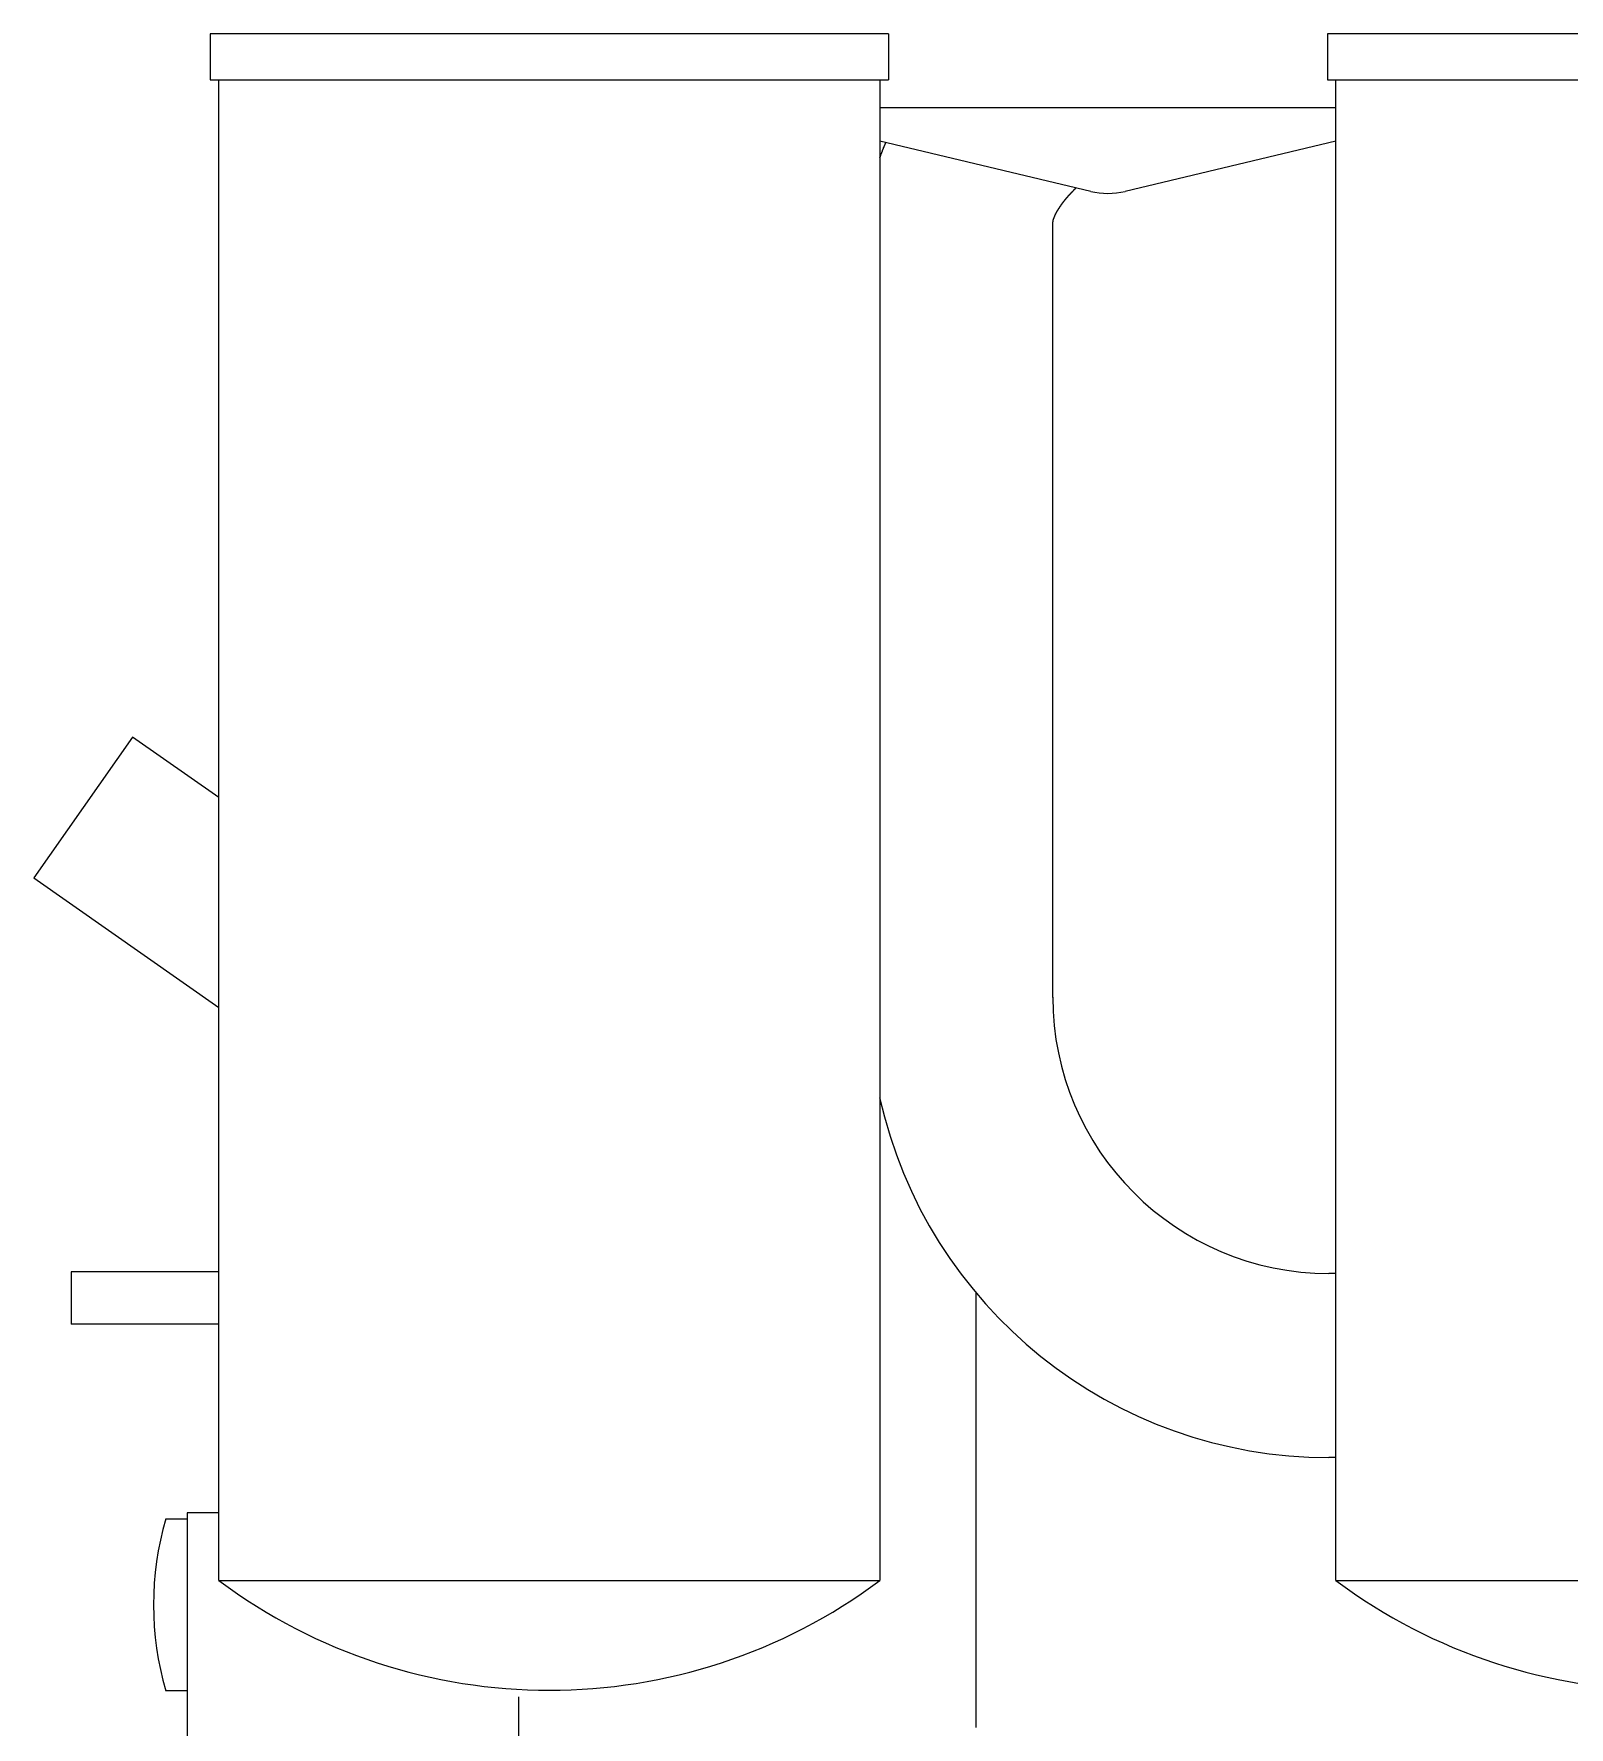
# Model space of a CAD drawing. Header units: millimetres. Extents: x 5194 to 16594, y 329 to 7592.
# Drawn here: x 10083.4 to 10333.5, y 3679.2 to 3955.2 of the extents above; entities that cross this region are included whole.
import ezdxf

# ---------------------------------------------------------------- set-up
doc = ezdxf.new("R2010")
doc.units = ezdxf.units.MM
doc.header["$MEASUREMENT"] = 0
doc.layers.add('PDF_Geometry', color=7, linetype='Continuous', true_color=0x231f20)

msp = doc.modelspace()

# ---------------------------------------------------------------- linework, layer by layer
at = {"layer": 'PDF_Geometry', "color": 0, "lineweight": 9}
for p, q in [((10222.64, 3955.18), (10112.13, 3955.18)), ((10112.13, 3955.18), (10112.13, 3947.67)), ((10222.64, 3955.18), (10222.64, 3947.67)), ((10404.64, 3955.18), (10294.15, 3955.18)), ((10294.15, 3955.18), (10294.15, 3947.67)), ((10112.13, 3947.67), (10222.64, 3947.67)), ((10113.53, 3703.14), (10113.53, 3947.67)), ((10221.23, 3947.67), (10221.23, 3703.14)), ((10294.15, 3947.67), (10404.64, 3947.67)), ((10295.53, 3703.14), (10295.53, 3947.67)), ((10221.23, 3943.18), (10295.54, 3943.18)), ((10255.58, 3929.51), (10221.24, 3937.69)), ((10295.53, 3937.69), (10261.18, 3929.51)), ((10221.23, 3935.01), (10221.23, 3935.03)), ((10221.23, 3935.03), (10221.26, 3935.03)), ((10221.23, 3934.99), (10221.23, 3935.01)), ((10221.23, 3934.96), (10221.23, 3934.99)), ((10221.26, 3935.03), (10221.26, 3935.05)), ((10221.26, 3935.05), (10221.28, 3935.05)), ((10221.28, 3935.14), (10221.32, 3935.17)), ((10221.28, 3935.12), (10221.28, 3935.14)), ((10221.28, 3935.1), (10221.28, 3935.12)), ((10221.28, 3935.08), (10221.28, 3935.1)), ((10221.28, 3935.05), (10221.28, 3935.08)), ((10221.32, 3935.28), (10221.37, 3935.3)), ((10221.32, 3935.26), (10221.32, 3935.28)), ((10221.32, 3935.23), (10221.32, 3935.26)), ((10221.32, 3935.21), (10221.32, 3935.23)), ((10221.32, 3935.19), (10221.32, 3935.21)), ((10221.32, 3935.17), (10221.32, 3935.19)), ((10221.37, 3935.37), (10221.37, 3935.39)), ((10221.37, 3935.39), (10221.39, 3935.39)), ((10221.37, 3935.35), (10221.37, 3935.37)), ((10221.37, 3935.32), (10221.37, 3935.35)), ((10221.37, 3935.3), (10221.37, 3935.32)), ((10221.39, 3935.39), (10221.41, 3935.44)), ((10221.41, 3935.5), (10221.44, 3935.53)), ((10221.41, 3935.48), (10221.41, 3935.5)), ((10221.41, 3935.46), (10221.41, 3935.48)), ((10221.41, 3935.44), (10221.41, 3935.46)), ((10221.44, 3935.55), (10221.46, 3935.57)), ((10221.44, 3935.53), (10221.44, 3935.55)), ((10221.46, 3935.62), (10221.46, 3935.64)), ((10221.46, 3935.64), (10221.5, 3935.64)), ((10221.46, 3935.57), (10221.46, 3935.62)), ((10221.5, 3935.75), (10221.55, 3935.77)), ((10221.5, 3935.71), (10221.5, 3935.75)), ((10221.5, 3935.68), (10221.5, 3935.71)), ((10221.5, 3935.64), (10221.5, 3935.68)), ((10221.55, 3935.84), (10221.57, 3935.89)), ((10221.55, 3935.82), (10221.55, 3935.84)), ((10221.55, 3935.77), (10221.55, 3935.82)), ((10221.57, 3935.89), (10221.59, 3935.91)), ((10221.59, 3935.95), (10221.62, 3935.98)), ((10221.59, 3935.91), (10221.59, 3935.95)), ((10221.62, 3936), (10221.64, 3936.02)), ((10221.62, 3935.98), (10221.62, 3936)), ((10221.64, 3936.07), (10221.66, 3936.09)), ((10221.64, 3936.04), (10221.64, 3936.07)), ((10221.64, 3936.02), (10221.64, 3936.04)), ((10221.66, 3936.13), (10221.68, 3936.15)), ((10221.66, 3936.09), (10221.66, 3936.13)), ((10221.68, 3936.2), (10221.71, 3936.24)), ((10221.68, 3936.18), (10221.68, 3936.2)), ((10221.68, 3936.15), (10221.68, 3936.18)), ((10221.71, 3936.29), (10221.73, 3936.31)), ((10221.71, 3936.27), (10221.71, 3936.29)), ((10221.71, 3936.24), (10221.71, 3936.27)), ((10221.73, 3936.33), (10221.75, 3936.36)), ((10221.73, 3936.31), (10221.73, 3936.33)), ((10221.75, 3936.38), (10221.77, 3936.42)), ((10221.75, 3936.36), (10221.75, 3936.38)), ((10221.77, 3936.45), (10221.8, 3936.47)), ((10221.77, 3936.42), (10221.77, 3936.45)), ((10221.8, 3936.54), (10221.82, 3936.56)), ((10221.8, 3936.51), (10221.8, 3936.54)), ((10221.8, 3936.49), (10221.8, 3936.51)), ((10221.8, 3936.47), (10221.8, 3936.49)), ((10221.82, 3936.56), (10221.84, 3936.6)), ((10221.84, 3936.65), (10221.89, 3936.67)), ((10221.84, 3936.63), (10221.84, 3936.65)), ((10221.84, 3936.6), (10221.84, 3936.63)), ((10221.89, 3936.72), (10221.89, 3936.74)), ((10221.89, 3936.74), (10221.91, 3936.74)), ((10221.89, 3936.69), (10221.89, 3936.72)), ((10221.89, 3936.67), (10221.89, 3936.69)), ((10221.91, 3936.76), (10221.93, 3936.81)), ((10221.91, 3936.74), (10221.91, 3936.76)), ((10221.93, 3936.83), (10221.95, 3936.87)), ((10221.93, 3936.81), (10221.93, 3936.83)), ((10221.95, 3936.87), (10221.98, 3936.9)), ((10221.98, 3936.96), (10222, 3936.99)), ((10221.98, 3936.94), (10221.98, 3936.96)), ((10221.98, 3936.92), (10221.98, 3936.94)), ((10221.98, 3936.9), (10221.98, 3936.92)), ((10222, 3936.99), (10222.02, 3937.01)), ((10222.02, 3937.08), (10222.07, 3937.1)), ((10222.02, 3937.05), (10222.02, 3937.08)), ((10222.02, 3937.01), (10222.02, 3937.05)), ((10222.07, 3937.14), (10222.09, 3937.17)), ((10222.07, 3937.12), (10222.07, 3937.14)), ((10222.07, 3937.1), (10222.07, 3937.12)), ((10222.09, 3937.17), (10222.11, 3937.19)), ((10222.11, 3937.26), (10222.13, 3937.28)), ((10222.11, 3937.23), (10222.11, 3937.26)), ((10222.11, 3937.19), (10222.11, 3937.23)), ((10222.13, 3937.28), (10222.13, 3937.3)), ((10222.13, 3937.3), (10222.16, 3937.3)), ((10222.16, 3937.35), (10222.16, 3937.37)), ((10222.16, 3937.37), (10222.18, 3937.37)), ((10222.16, 3937.32), (10222.16, 3937.35)), ((10222.16, 3937.3), (10222.16, 3937.32)), ((10222.18, 3937.41), (10222.2, 3937.44)), ((10222.18, 3937.37), (10222.18, 3937.41)), ((10222.2, 3937.46), (10222.2, 3937.48)), ((10222.2, 3937.44), (10222.2, 3937.46)), ((10252.43, 3929.28), (10252.43, 3929.3)), ((10252.43, 3929.3), (10252.45, 3929.3)), ((10252.45, 3929.3), (10252.45, 3929.33)), ((10252.45, 3929.33), (10252.47, 3929.33)), ((10252.47, 3929.35), (10252.47, 3929.37)), ((10252.47, 3929.37), (10252.49, 3929.37)), ((10252.47, 3929.33), (10252.47, 3929.35)), ((10252.49, 3929.37), (10252.52, 3929.37)), ((10252.52, 3929.39), (10252.52, 3929.42)), ((10252.52, 3929.42), (10252.56, 3929.42)), ((10252.52, 3929.37), (10252.52, 3929.39)), ((10252.56, 3929.42), (10252.56, 3929.44)), ((10252.56, 3929.44), (10252.58, 3929.44)), ((10252.58, 3929.44), (10252.58, 3929.46)), ((10252.58, 3929.46), (10252.61, 3929.46)), ((10252.61, 3929.48), (10252.61, 3929.51)), ((10252.61, 3929.51), (10252.63, 3929.51)), ((10252.61, 3929.46), (10252.61, 3929.48)), ((10252.63, 3929.51), (10252.65, 3929.51)), ((10252.65, 3929.53), (10252.67, 3929.55)), ((10252.65, 3929.51), (10252.65, 3929.53)), ((10252.67, 3929.57), (10252.72, 3929.59)), ((10252.67, 3929.55), (10252.67, 3929.57)), ((10252.72, 3929.59), (10252.72, 3929.62)), ((10252.72, 3929.62), (10252.74, 3929.62)), ((10252.74, 3929.62), (10252.76, 3929.64)), ((10252.76, 3929.66), (10252.79, 3929.68)), ((10252.76, 3929.64), (10252.76, 3929.66)), ((10252.79, 3929.68), (10252.81, 3929.68)), ((10252.81, 3929.71), (10252.81, 3929.73)), ((10252.81, 3929.73), (10252.83, 3929.73)), ((10252.81, 3929.68), (10252.81, 3929.71)), ((10252.83, 3929.73), (10252.85, 3929.73)), ((10252.85, 3929.75), (10252.85, 3929.77)), ((10252.85, 3929.77), (10252.9, 3929.77)), ((10252.85, 3929.73), (10252.85, 3929.75)), ((10252.9, 3929.77), (10252.9, 3929.8)), ((10252.9, 3929.8), (10252.92, 3929.8)), ((10252.92, 3929.8), (10252.92, 3929.82)), ((10252.92, 3929.82), (10252.94, 3929.82)), ((10252.94, 3929.84), (10252.94, 3929.86)), ((10252.94, 3929.86), (10252.97, 3929.86)), ((10252.94, 3929.82), (10252.94, 3929.84)), ((10252.97, 3929.86), (10252.99, 3929.86)), ((10252.99, 3929.89), (10252.99, 3929.91)), ((10252.99, 3929.91), (10253.01, 3929.91)), ((10252.99, 3929.86), (10252.99, 3929.89)), ((10253.01, 3929.91), (10253.03, 3929.91)), ((10253.03, 3929.93), (10253.03, 3929.95)), ((10253.03, 3929.95), (10253.08, 3929.95)), ((10253.03, 3929.91), (10253.03, 3929.93)), ((10253.08, 3929.98), (10253.08, 3930)), ((10253.08, 3930), (10253.12, 3930)), ((10253.08, 3929.95), (10253.08, 3929.98)), ((10253.12, 3930), (10253.12, 3930.02)), ((10253.12, 3930.02), (10253.15, 3930.02)), ((10253.15, 3930.02), (10253.15, 3930.04)), ((10253.15, 3930.04), (10253.17, 3930.04)), ((10253.17, 3930.04), (10253.17, 3930.07)), ((10253.17, 3930.07), (10253.19, 3930.07)), ((10253.19, 3930.07), (10253.19, 3930.09)), ((10250.27, 3926.54), (10250.27, 3926.56)), ((10250.27, 3926.56), (10250.29, 3926.56)), ((10250.27, 3926.51), (10250.27, 3926.54)), ((10250.29, 3926.56), (10250.29, 3926.58)), ((10250.29, 3926.58), (10250.31, 3926.58)), ((10250.31, 3926.63), (10250.31, 3926.65)), ((10250.31, 3926.65), (10250.36, 3926.65)), ((10250.31, 3926.6), (10250.31, 3926.63)), ((10250.31, 3926.58), (10250.31, 3926.6)), ((10250.36, 3926.67), (10250.38, 3926.69)), ((10250.36, 3926.65), (10250.36, 3926.67)), ((10250.38, 3926.69), (10250.4, 3926.72)), ((10250.4, 3926.74), (10250.4, 3926.76)), ((10250.4, 3926.76), (10250.43, 3926.76)), ((10250.4, 3926.72), (10250.4, 3926.74)), ((10250.43, 3926.76), (10250.43, 3926.78)), ((10250.43, 3926.78), (10250.45, 3926.78)), ((10250.45, 3926.81), (10250.45, 3926.83)), ((10250.45, 3926.83), (10250.47, 3926.83)), ((10250.45, 3926.78), (10250.45, 3926.81)), ((10250.47, 3926.83), (10250.47, 3926.85)), ((10250.47, 3926.85), (10250.49, 3926.85)), ((10250.49, 3926.87), (10250.49, 3926.9)), ((10250.49, 3926.9), (10250.54, 3926.9)), ((10250.49, 3926.85), (10250.49, 3926.87)), ((10250.54, 3926.94), (10250.54, 3926.96)), ((10250.54, 3926.96), (10250.56, 3926.96)), ((10250.54, 3926.92), (10250.54, 3926.94)), ((10250.54, 3926.9), (10250.54, 3926.92)), ((10250.56, 3926.96), (10250.56, 3926.99)), ((10250.56, 3926.99), (10250.58, 3926.99)), ((10250.58, 3927.01), (10250.58, 3927.03)), ((10250.58, 3927.03), (10250.61, 3927.03)), ((10250.58, 3926.99), (10250.58, 3927.01)), ((10250.61, 3927.03), (10250.61, 3927.05)), ((10250.61, 3927.05), (10250.63, 3927.05)), ((10250.63, 3927.08), (10250.63, 3927.1)), ((10250.63, 3927.1), (10250.65, 3927.1)), ((10250.63, 3927.05), (10250.63, 3927.08)), ((10250.65, 3927.12), (10250.67, 3927.14)), ((10250.65, 3927.1), (10250.65, 3927.12)), ((10250.67, 3927.14), (10250.67, 3927.17)), ((10250.67, 3927.17), (10250.72, 3927.17)), ((10250.72, 3927.21), (10250.72, 3927.23)), ((10250.72, 3927.23), (10250.76, 3927.23)), ((10250.72, 3927.19), (10250.72, 3927.21)), ((10250.72, 3927.17), (10250.72, 3927.19)), ((10250.76, 3927.26), (10250.76, 3927.28)), ((10250.76, 3927.28), (10250.78, 3927.28)), ((10250.76, 3927.23), (10250.76, 3927.26)), ((10250.78, 3927.28), (10250.78, 3927.3)), ((10250.78, 3927.3), (10250.81, 3927.3)), ((10250.81, 3927.35), (10250.81, 3927.37)), ((10250.81, 3927.37), (10250.83, 3927.37)), ((10250.81, 3927.32), (10250.81, 3927.35)), ((10250.81, 3927.3), (10250.81, 3927.32)), ((10250.83, 3927.41), (10250.87, 3927.44)), ((10250.83, 3927.39), (10250.83, 3927.41)), ((10250.83, 3927.37), (10250.83, 3927.39)), ((10250.87, 3927.46), (10250.87, 3927.48)), ((10250.87, 3927.48), (10250.92, 3927.48)), ((10250.87, 3927.44), (10250.87, 3927.46)), ((10250.92, 3927.5), (10250.94, 3927.53)), ((10250.92, 3927.48), (10250.92, 3927.5)), ((10250.94, 3927.53), (10250.96, 3927.55)), ((10250.96, 3927.57), (10250.96, 3927.59)), ((10250.96, 3927.59), (10250.99, 3927.59)), ((10250.96, 3927.55), (10250.96, 3927.57)), ((10250.99, 3927.62), (10251.01, 3927.64)), ((10250.99, 3927.59), (10250.99, 3927.62)), ((10251.01, 3927.64), (10251.03, 3927.66)), ((10251.03, 3927.66), (10251.05, 3927.66)), ((10251.05, 3927.68), (10251.05, 3927.71)), ((10251.05, 3927.71), (10251.1, 3927.71)), ((10251.05, 3927.66), (10251.05, 3927.68)), ((10251.1, 3927.73), (10251.1, 3927.75)), ((10251.1, 3927.75), (10251.12, 3927.75)), ((10251.1, 3927.71), (10251.1, 3927.73)), ((10251.12, 3927.75), (10251.12, 3927.77)), ((10251.12, 3927.77), (10251.14, 3927.77)), ((10251.14, 3927.8), (10251.14, 3927.82)), ((10251.14, 3927.82), (10251.17, 3927.82)), ((10251.14, 3927.77), (10251.14, 3927.8)), ((10251.17, 3927.82), (10251.17, 3927.84)), ((10251.17, 3927.84), (10251.19, 3927.84)), ((10251.19, 3927.86), (10251.19, 3927.89)), ((10251.19, 3927.89), (10251.21, 3927.89)), ((10251.19, 3927.84), (10251.19, 3927.86)), ((10251.21, 3927.89), (10251.23, 3927.91)), ((10251.23, 3927.93), (10251.23, 3927.95)), ((10251.23, 3927.95), (10251.28, 3927.95)), ((10251.23, 3927.91), (10251.23, 3927.93)), ((10251.28, 3927.95), (10251.28, 3927.98)), ((10251.28, 3927.98), (10251.3, 3927.98)), ((10251.3, 3927.98), (10251.3, 3928)), ((10251.3, 3928), (10251.32, 3928)), ((10251.32, 3928.04), (10251.35, 3928.07)), ((10251.32, 3928.02), (10251.32, 3928.04)), ((10251.32, 3928), (10251.32, 3928.02)), ((10251.35, 3928.07), (10251.37, 3928.07)), ((10251.37, 3928.09), (10251.37, 3928.11)), ((10251.37, 3928.11), (10251.39, 3928.11)), ((10251.37, 3928.07), (10251.37, 3928.09)), ((10251.39, 3928.11), (10251.41, 3928.13)), ((10251.41, 3928.13), (10251.41, 3928.16)), ((10251.41, 3928.16), (10251.46, 3928.16)), ((10251.46, 3928.18), (10251.46, 3928.2)), ((10251.46, 3928.2), (10251.48, 3928.2)), ((10251.46, 3928.16), (10251.46, 3928.18)), ((10251.48, 3928.2), (10251.48, 3928.22)), ((10251.48, 3928.22), (10251.5, 3928.22)), ((10251.5, 3928.25), (10251.5, 3928.27)), ((10251.5, 3928.27), (10251.53, 3928.27)), ((10251.5, 3928.22), (10251.5, 3928.25)), ((10251.53, 3928.27), (10251.55, 3928.29)), ((10251.55, 3928.29), (10251.55, 3928.31)), ((10251.55, 3928.31), (10251.57, 3928.31)), ((10251.57, 3928.31), (10251.59, 3928.34)), ((10251.59, 3928.36), (10251.59, 3928.38)), ((10251.59, 3928.38), (10251.64, 3928.38)), ((10251.59, 3928.34), (10251.59, 3928.36)), ((10251.64, 3928.4), (10251.66, 3928.43)), ((10251.64, 3928.38), (10251.64, 3928.4)), ((10251.66, 3928.43), (10251.66, 3928.45)), ((10251.66, 3928.45), (10251.68, 3928.45)), ((10251.68, 3928.45), (10251.68, 3928.47)), ((10251.68, 3928.47), (10251.71, 3928.47)), ((10251.71, 3928.47), (10251.71, 3928.49)), ((10251.71, 3928.49), (10251.73, 3928.49)), ((10251.73, 3928.54), (10251.73, 3928.56)), ((10251.73, 3928.56), (10251.75, 3928.56)), ((10251.73, 3928.52), (10251.73, 3928.54)), ((10251.73, 3928.49), (10251.73, 3928.52)), ((10251.75, 3928.56), (10251.75, 3928.58)), ((10251.75, 3928.58), (10251.8, 3928.58)), ((10251.8, 3928.61), (10251.82, 3928.63)), ((10251.8, 3928.58), (10251.8, 3928.61)), ((10251.82, 3928.63), (10251.84, 3928.63)), ((10251.84, 3928.65), (10251.84, 3928.67)), ((10251.84, 3928.67), (10251.86, 3928.67)), ((10251.84, 3928.63), (10251.84, 3928.65)), ((10251.86, 3928.67), (10251.86, 3928.7)), ((10251.86, 3928.7), (10251.89, 3928.7)), ((10251.89, 3928.7), (10251.89, 3928.72)), ((10251.89, 3928.72), (10251.91, 3928.72)), ((10251.91, 3928.74), (10251.93, 3928.76)), ((10251.91, 3928.72), (10251.91, 3928.74)), ((10251.93, 3928.76), (10251.93, 3928.79)), ((10251.93, 3928.79), (10251.98, 3928.79)), ((10251.98, 3928.83), (10252.02, 3928.85)), ((10251.98, 3928.81), (10251.98, 3928.83)), ((10251.98, 3928.79), (10251.98, 3928.81)), ((10252.02, 3928.85), (10252.02, 3928.88)), ((10252.02, 3928.88), (10252.04, 3928.88)), ((10252.04, 3928.88), (10252.07, 3928.9)), ((10252.07, 3928.9), (10252.07, 3928.92)), ((10252.07, 3928.92), (10252.09, 3928.92)), ((10252.09, 3928.92), (10252.09, 3928.94)), ((10252.09, 3928.94), (10252.11, 3928.94)), ((10252.11, 3928.97), (10252.11, 3928.99)), ((10252.11, 3928.99), (10252.16, 3928.99)), ((10252.11, 3928.94), (10252.11, 3928.97)), ((10252.16, 3929.01), (10252.16, 3929.03)), ((10252.16, 3929.03), (10252.2, 3929.03)), ((10252.16, 3928.99), (10252.16, 3929.01)), ((10252.2, 3929.06), (10252.22, 3929.08)), ((10252.2, 3929.03), (10252.2, 3929.06)), ((10252.22, 3929.08), (10252.25, 3929.08)), ((10252.25, 3929.1), (10252.25, 3929.12)), ((10252.25, 3929.12), (10252.27, 3929.12)), ((10252.25, 3929.08), (10252.25, 3929.1)), ((10252.27, 3929.12), (10252.29, 3929.12)), ((10252.29, 3929.17), (10252.31, 3929.19)), ((10252.29, 3929.15), (10252.29, 3929.17)), ((10252.29, 3929.12), (10252.29, 3929.15)), ((10252.31, 3929.19), (10252.34, 3929.19)), ((10252.34, 3929.21), (10252.38, 3929.24)), ((10252.34, 3929.19), (10252.34, 3929.21)), ((10252.38, 3929.24), (10252.4, 3929.26)), ((10252.4, 3929.26), (10252.43, 3929.28)), ((10249.39, 3924.53), (10249.39, 3924.56)), ((10249.39, 3924.56), (10249.44, 3924.56)), ((10249.39, 3924.35), (10249.39, 3924.38)), ((10249.39, 3798.17), (10249.39, 3924.36)), ((10249.44, 3924.67), (10249.44, 3924.69)), ((10249.44, 3924.69), (10249.46, 3924.69)), ((10249.44, 3924.65), (10249.44, 3924.67)), ((10249.44, 3924.62), (10249.44, 3924.65)), ((10249.44, 3924.6), (10249.44, 3924.62)), ((10249.44, 3924.58), (10249.44, 3924.6)), ((10249.44, 3924.56), (10249.44, 3924.58)), ((10249.46, 3924.76), (10249.46, 3924.78)), ((10249.46, 3924.78), (10249.48, 3924.78)), ((10249.46, 3924.74), (10249.46, 3924.76)), ((10249.46, 3924.71), (10249.46, 3924.74)), ((10249.46, 3924.69), (10249.46, 3924.71)), ((10249.48, 3924.85), (10249.48, 3924.87)), ((10249.48, 3924.87), (10249.5, 3924.87)), ((10249.48, 3924.83), (10249.48, 3924.85)), ((10249.48, 3924.8), (10249.48, 3924.83)), ((10249.48, 3924.78), (10249.48, 3924.8)), ((10249.5, 3924.92), (10249.5, 3924.94)), ((10249.5, 3924.94), (10249.53, 3924.94)), ((10249.5, 3924.89), (10249.5, 3924.92)), ((10249.5, 3924.87), (10249.5, 3924.89)), ((10249.53, 3925.01), (10249.53, 3925.03)), ((10249.53, 3925.03), (10249.55, 3925.03)), ((10249.53, 3924.98), (10249.53, 3925.01)), ((10249.53, 3924.96), (10249.53, 3924.98)), ((10249.53, 3924.94), (10249.53, 3924.96)), ((10249.55, 3925.05), (10249.55, 3925.07)), ((10249.55, 3925.07), (10249.57, 3925.07)), ((10249.55, 3925.03), (10249.55, 3925.05)), ((10249.57, 3925.14), (10249.57, 3925.16)), ((10249.57, 3925.16), (10249.62, 3925.16)), ((10249.57, 3925.12), (10249.57, 3925.14)), ((10249.57, 3925.1), (10249.57, 3925.12)), ((10249.57, 3925.07), (10249.57, 3925.1)), ((10249.62, 3925.28), (10249.62, 3925.3)), ((10249.62, 3925.3), (10249.66, 3925.3)), ((10249.62, 3925.25), (10249.62, 3925.28)), ((10249.62, 3925.23), (10249.62, 3925.25)), ((10249.62, 3925.21), (10249.62, 3925.23)), ((10249.62, 3925.19), (10249.62, 3925.21)), ((10249.62, 3925.16), (10249.62, 3925.19)), ((10249.66, 3925.34), (10249.66, 3925.37)), ((10249.66, 3925.37), (10249.68, 3925.37)), ((10249.66, 3925.32), (10249.66, 3925.34)), ((10249.66, 3925.3), (10249.66, 3925.32)), ((10249.68, 3925.39), (10249.68, 3925.41)), ((10249.68, 3925.41), (10249.71, 3925.41)), ((10249.68, 3925.37), (10249.68, 3925.39)), ((10249.71, 3925.46), (10249.71, 3925.48)), ((10249.71, 3925.48), (10249.73, 3925.48)), ((10249.71, 3925.43), (10249.71, 3925.46)), ((10249.71, 3925.41), (10249.71, 3925.43)), ((10249.73, 3925.48), (10249.73, 3925.5)), ((10249.73, 3925.5), (10249.75, 3925.5)), ((10249.75, 3925.57), (10249.75, 3925.59)), ((10249.75, 3925.59), (10249.8, 3925.59)), ((10249.75, 3925.55), (10249.75, 3925.57)), ((10249.75, 3925.52), (10249.75, 3925.55)), ((10249.75, 3925.5), (10249.75, 3925.52)), ((10249.8, 3925.66), (10249.8, 3925.68)), ((10249.8, 3925.68), (10249.84, 3925.68)), ((10249.8, 3925.64), (10249.8, 3925.66)), ((10249.8, 3925.61), (10249.8, 3925.64)), ((10249.8, 3925.59), (10249.8, 3925.61)), ((10249.84, 3925.73), (10249.84, 3925.75)), ((10249.84, 3925.75), (10249.86, 3925.75)), ((10249.84, 3925.7), (10249.84, 3925.73)), ((10249.84, 3925.68), (10249.84, 3925.7)), ((10249.86, 3925.82), (10249.86, 3925.84)), ((10249.86, 3925.84), (10249.89, 3925.84)), ((10249.86, 3925.79), (10249.86, 3925.82)), ((10249.86, 3925.77), (10249.86, 3925.79)), ((10249.86, 3925.75), (10249.86, 3925.77)), ((10249.89, 3925.84), (10249.89, 3925.86)), ((10249.89, 3925.86), (10249.91, 3925.86)), ((10249.91, 3925.91), (10249.91, 3925.93)), ((10249.91, 3925.93), (10249.93, 3925.93)), ((10249.91, 3925.88), (10249.91, 3925.91)), ((10249.91, 3925.86), (10249.91, 3925.88)), ((10249.93, 3925.95), (10249.93, 3925.97)), ((10249.93, 3925.97), (10249.95, 3925.97)), ((10249.93, 3925.93), (10249.93, 3925.95)), ((10249.95, 3926.02), (10249.95, 3926.04)), ((10249.95, 3926.04), (10250, 3926.04)), ((10249.95, 3926), (10249.95, 3926.02)), ((10249.95, 3925.97), (10249.95, 3926)), ((10250, 3926.06), (10250, 3926.09)), ((10250, 3926.09), (10250.02, 3926.09)), ((10250, 3926.04), (10250, 3926.06)), ((10250.02, 3926.11), (10250.04, 3926.13)), ((10250.02, 3926.09), (10250.02, 3926.11)), ((10250.04, 3926.18), (10250.07, 3926.2)), ((10250.04, 3926.15), (10250.04, 3926.18)), ((10250.04, 3926.13), (10250.04, 3926.15)), ((10250.07, 3926.2), (10250.07, 3926.22)), ((10250.07, 3926.22), (10250.09, 3926.22)), ((10250.09, 3926.24), (10250.11, 3926.27)), ((10250.09, 3926.22), (10250.09, 3926.24)), ((10250.11, 3926.27), (10250.11, 3926.29)), ((10250.11, 3926.29), (10250.13, 3926.29)), ((10250.13, 3926.33), (10250.18, 3926.36)), ((10250.13, 3926.31), (10250.13, 3926.33)), ((10250.13, 3926.29), (10250.13, 3926.31)), ((10250.18, 3926.38), (10250.18, 3926.4)), ((10250.18, 3926.4), (10250.2, 3926.4)), ((10250.18, 3926.36), (10250.18, 3926.38)), ((10250.2, 3926.4), (10250.22, 3926.42)), ((10250.22, 3926.45), (10250.22, 3926.47)), ((10250.22, 3926.47), (10250.25, 3926.47)), ((10250.22, 3926.42), (10250.22, 3926.45)), ((10250.25, 3926.49), (10250.25, 3926.51)), ((10250.25, 3926.51), (10250.27, 3926.51)), ((10250.25, 3926.47), (10250.25, 3926.49)), ((10099.46, 3840.57), (10083.4, 3817.63)), ((10113.53, 3830.72), (10099.46, 3840.57)), ((10083.4, 3817.63), (10113.54, 3796.54)), ((10089.46, 3753.46), (10089.46, 3744.89)), ((10113.53, 3753.46), (10089.47, 3753.46)), ((10295.53, 3753.17), (10294.39, 3753.17)), ((10236.89, 3750.12), (10236.89, 3679.19)), ((10113.53, 3744.89), (10089.47, 3744.89)), ((10295.53, 3723.18), (10294.39, 3723.18)), ((10113.53, 3714.18), (10108.38, 3714.18)), ((10108.39, 3714.18), (10108.39, 3674.69)), ((10104.88, 3713.17), (10108.39, 3713.17)), ((10113.53, 3703.15), (10221.23, 3703.15)), ((10295.53, 3703.15), (10403.24, 3703.15)), ((10108.39, 3685.17), (10104.88, 3685.17)), ((10162.38, 3684.19), (10162.38, 3674.68))]:
    msp.add_line(p, q, dxfattribs=at)
for centre, major_axis, start_param, end_param in [((10258.38, 3941.58), (8.76, 8.76), 3.699065, 4.154917), ((10294.4, 3798.18), (31.82, 31.82), 2.356272, 3.926913), ((10294.39, 3798.17), (-53.03, 53.03), 1.004455, 2.356154), ((10153.12, 3699.17), (-35.52, 35.52), 0.502953, 1.067843), ((10167.38, 3775.3), (-63.67, 63.67), 1.715075, 2.997314), ((10349.38, 3775.3), (-63.67, 63.67), 1.715075, 2.997314)]:
    msp.add_ellipse(centre, major_axis=major_axis, ratio=1, start_param=start_param, end_param=end_param, dxfattribs=at)
msp.add_open_spline([(10249.39, 3924.38), (10249.39, 3924.42), (10249.39, 3924.49), (10249.39, 3924.53)], degree=3, dxfattribs=at)

doc.saveas('drawing.dxf')
